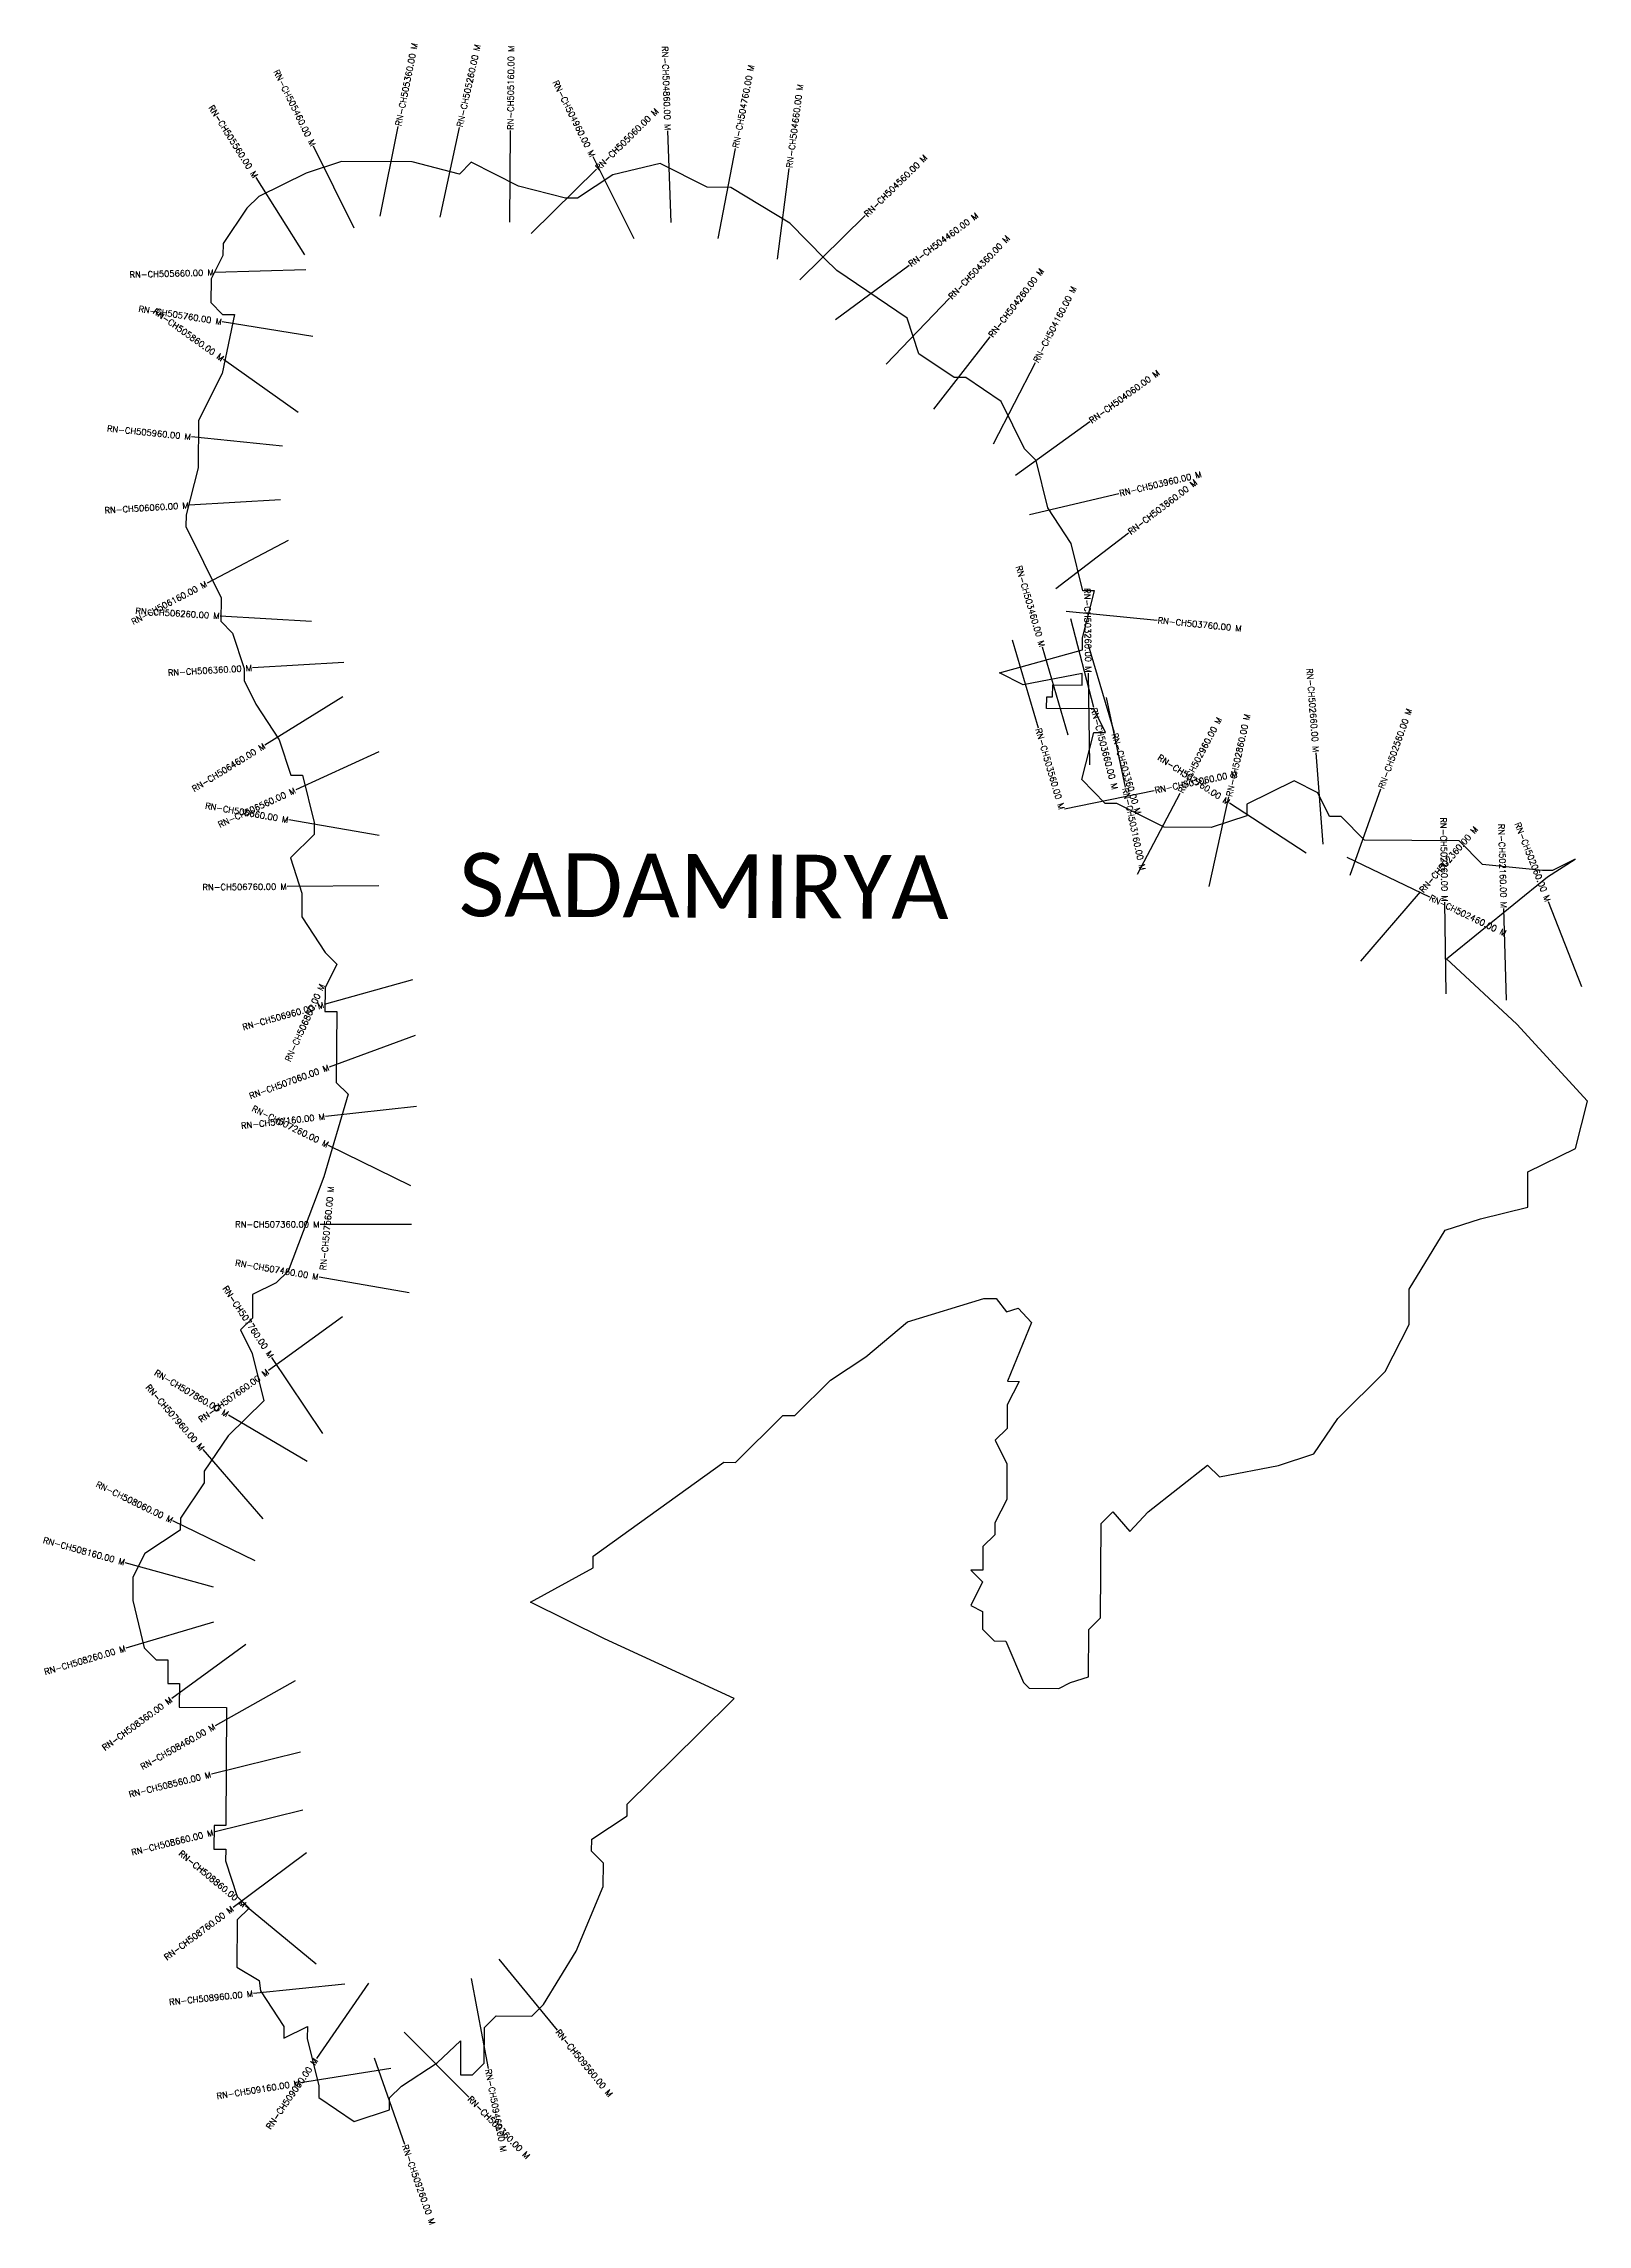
# Model space of a CAD drawing. Header units: metres. Extents: x 314067 to 316596, y 1882384 to 1885956.
import ezdxf
from ezdxf.enums import TextEntityAlignment as Align

# ---------------------------------------------------------------- set-up
doc = ezdxf.new("R2010")
doc.units = ezdxf.units.M
for name, color, linetype in [('CS', 134, 'Continuous'), ('CSMark', 6, 'Continuous'), ('VILLAGE BOUNDRY', 10, 'Continuous'), ('VILLAGE NAME', 250, 'Continuous')]:
    doc.layers.add(name, color=color, linetype=linetype)
doc.styles.get("Standard").update_dxf_attribs({"font": 'simplex.shx'})

msp = doc.modelspace()

# ---------------------------------------------------------------- linework, layer by layer
at = {"layer": 'CS'}
for p, q in [((314618.8, 1885673.5), (314648.1, 1885820.6)), ((314716.7, 1885672.1), (314748.6, 1885818.7)), ((314830.8, 1885663.9), (314832, 1885813.9)), ((314576.1, 1885653.7), (314509.5, 1885788.2)), ((315095.1, 1885663.3), (315089.8, 1885813.2)), ((315172.3, 1885637.2), (315200.4, 1885784.5)), ((314865.9, 1885645.2), (314972.9, 1885750.3)), ((315034.4, 1885636.4), (314967.4, 1885770.6)), ((315269.3, 1885603), (315288.6, 1885751.8)), ((314495.4, 1885610), (314415.2, 1885736.8)), ((315306.1, 1885569.3), (315413.1, 1885674.4)), ((314496.9, 1885585.5), (314347, 1885581.4)), ((315364.4, 1885504.2), (315485, 1885593.5)), ((315447.3, 1885431.2), (315551.1, 1885539.4)), ((314508.2, 1885476.7), (314360, 1885500.3)), ((315525.7, 1885357.7), (315617.6, 1885476.2)), ((314484.1, 1885352), (314361.8, 1885438.8)), ((315623.3, 1885300.5), (315691.8, 1885434)), ((315659.4, 1885249.1), (315780.9, 1885337)), ((314458.7, 1885296.6), (314309.4, 1885311.9)), ((314455.5, 1885208.9), (314305.8, 1885200)), ((315682.5, 1885184.7), (315828.5, 1885219.2)), ((314467.9, 1885142.2), (314335, 1885072.6)), ((315725.6, 1885063.5), (315844.6, 1885154.7)), ((314506.2, 1885009.5), (314356.5, 1885018.6)), ((315742.1, 1885026.6), (315891.3, 1885011.8)), ((315749.2, 1885014.4), (315787.2, 1884869.3)), ((315654.1, 1884979.6), (315696.2, 1884835.7)), ((315745.8, 1884823.6), (315703.6, 1884967.5)), ((315778.5, 1884971.5), (315821.1, 1884827.7)), ((314559.3, 1884942.3), (314409.6, 1884933.7)), ((315780.8, 1884775.2), (315778.7, 1884925.2)), ((314557.5, 1884886.1), (314429.9, 1884807.3)), ((315807.6, 1884885), (315838.9, 1884738.3)), ((314616.6, 1884796.4), (314480.2, 1884734.1)), ((316163.3, 1884645.1), (316151.7, 1884794.6)), ((315739.7, 1884702.7), (315886.7, 1884732.8)), ((315859.2, 1884596), (315929, 1884728.8)), ((315976.3, 1884575.9), (316009, 1884722.3)), ((316135.5, 1884630.1), (316010, 1884712.2)), ((316207.5, 1884594.3), (316257.8, 1884735.6)), ((314616.8, 1884659), (314469, 1884684.6)), ((316202.2, 1884623.6), (316337.3, 1884558.5)), ((314616.5, 1884576.5), (314466.5, 1884575.5)), ((316225, 1884453.5), (316323, 1884567)), ((316364.8, 1884399.9), (316362.4, 1884549.9)), ((316463.8, 1884389.5), (316459.3, 1884539.5)), ((316587.1, 1884411.1), (316532.3, 1884550.7)), ((314671.5, 1884422.9), (314527.1, 1884382.4)), ((314676, 1884331.6), (314535.2, 1884279.9)), ((314678.1, 1884215.6), (314529, 1884199)), ((314668.8, 1884085.4), (314534.2, 1884151.6)), ((314670.1, 1884022.2), (314520.1, 1884022.2)), ((314666.3, 1883910.3), (314518.5, 1883935.8)), ((314556.9, 1883870.6), (314435.4, 1883782.7)), ((314524.4, 1883679.5), (314441.2, 1883804.4)), ((314499.2, 1883633.9), (314370, 1883710)), ((314426.7, 1883540), (314328.4, 1883653.3)), ((314414, 1883471), (314279.1, 1883536.6)), ((314345.4, 1883428.1), (314200.9, 1883468.2)), ((314345.8, 1883370.7), (314201.9, 1883328.3)), ((314398.4, 1883334), (314277.2, 1883245.6)), ((314479.1, 1883274.5), (314348.3, 1883201)), ((314487.9, 1883157.6), (314342.2, 1883121.7)), ((314491.7, 1883062.6), (314346, 1883026.7)), ((314497.9, 1882992.9), (314377.7, 1882903.3)), ((314513.6, 1882810.5), (314397.9, 1882905.9)), ((314813.2, 1882818.8), (314908.3, 1882702.8)), ((314560.5, 1882777.9), (314411.3, 1882762.6)), ((314599.3, 1882779.6), (314514.1, 1882656.1)), ((314767.4, 1882787.1), (314795.3, 1882639.7)), ((314658.1, 1882699.5), (314763.7, 1882592.9)), ((314636.2, 1882639.5), (314488, 1882616)), ((314608.9, 1882657.2), (314658.6, 1882515.6))]:
    msp.add_line(p, q, dxfattribs=at)
at = {"layer": 'VILLAGE BOUNDRY'}
msp.add_lwpolyline([(316576.3, 1884620.4), (316538.7, 1884601.7), (316522.7, 1884601.8), (316424.3, 1884611.6), (316385.8, 1884650.5), (316231.2, 1884651.4), (316192.7, 1884690.3), (316173.4, 1884690.4), (316154.3, 1884729.1), (316115.7, 1884748.7), (316038.1, 1884710.5), (316038, 1884691.2), (315979.9, 1884672.1), (315902.6, 1884672.6), (315825.4, 1884711.7), (315806.1, 1884711.8), (315767.7, 1884750.7), (315787.5, 1884827.9), (315806.8, 1884827.8), (315787.7, 1884866.6), (315710.3, 1884867), (315710.4, 1884886.3), (315720.1, 1884886.3), (315720.2, 1884905.7), (315768.5, 1884905.4), (315768.6, 1884924.7), (315671.8, 1884905.9), (315633.3, 1884925.5), (315768.9, 1884963.4), (315769, 1884982.7), (315788.8, 1885060), (315769.4, 1885060.1), (315750.5, 1885137.5), (315712.2, 1885195.7), (315693.3, 1885273.2), (315674, 1885292.6), (315635.8, 1885370.2), (315578.1, 1885409.2), (315558.7, 1885409.3), (315500.9, 1885448.3), (315481.9, 1885506.4), (315366.4, 1885584.4), (315347.1, 1885603.8), (315289.4, 1885662.2), (315193.1, 1885720.7), (315154.4, 1885720.9), (315077.3, 1885760), (314999.9, 1885741.2), (314941.7, 1885702.8), (314922.3, 1885702.9), (314845.1, 1885722.7), (314767.9, 1885761.8), (314748.5, 1885742.6), (314671.2, 1885762.3), (314555.3, 1885763), (314497.1, 1885744), (314419.6, 1885705.8), (314400.1, 1885686.6), (314361.2, 1885628.7), (314361.1, 1885609.4), (314341.5, 1885570.8), (314341.3, 1885532.2), (314360.5, 1885512.7), (314379.8, 1885512.6), (314360, 1885416), (314320.9, 1885338.9), (314320.4, 1885261.6), (314300.6, 1885184.4), (314300.5, 1885165.1), (314357.9, 1885048.7), (314357.7, 1885010), (314376.9, 1884990.6), (314395.9, 1884932.5), (314395.8, 1884913.1), (314414.9, 1884874.3), (314453.2, 1884816.1), (314472.3, 1884758), (314491.6, 1884757.9), (314510.4, 1884680.5), (314510.3, 1884661.1), (314471.5, 1884622.7), (314490.5, 1884564.5), (314490.3, 1884525.9), (314528.6, 1884467.6), (314547.8, 1884448.2), (314528.3, 1884409.6), (314528.1, 1884371), (314547.4, 1884370.9), (314546.7, 1884254.9), (314566, 1884235.4), (314526.5, 1884100.3), (314467.7, 1883945.9), (314448.2, 1883926.7), (314409.5, 1883907.6), (314409.2, 1883868.9), (314389.8, 1883849.7), (314408.9, 1883810.9), (314427.8, 1883733.5), (314369.5, 1883675.8), (314330.4, 1883618), (314330.3, 1883598.7), (314291.3, 1883540.9), (314291.2, 1883521.6), (314233, 1883483.3), (314213.5, 1883444.7), (314213.2, 1883406), (314232.1, 1883328.6), (314251.4, 1883309.1), (314270.7, 1883309), (314270.5, 1883270.4), (314289.8, 1883270.2), (314289.6, 1883231.6), (314366.9, 1883231.1), (314365.8, 1883037.8), (314346.5, 1883037.9), (314346.3, 1882999.2), (314365.6, 1882999.1), (314365.5, 1882979.8), (314384.5, 1882921.7), (314403.8, 1882902.2), (314384.3, 1882883), (314383.9, 1882805.7), (314420.2, 1882784.1), (314422.3, 1882766.8), (314460.7, 1882708.5), (314460.6, 1882689.2), (314499.3, 1882708.3), (314499.2, 1882688.9), (314518.1, 1882611.5), (314518, 1882592.2), (314575.8, 1882553.2), (314633.9, 1882572.2), (314634, 1882591.6), (314653.4, 1882610.8), (314711.7, 1882649.1), (314750.2, 1882685), (314750.2, 1882629.5), (314769.6, 1882629.4), (314789, 1882648.7), (314789.4, 1882706.7), (314808.8, 1882725.9), (314866.8, 1882725.6), (314886.3, 1882744.8), (314939.7, 1882831.7), (314984, 1882937.6), (314984.2, 1882976.3), (314965, 1882995.7), (314965.1, 1883015.1), (315023.3, 1883053.4), (315023.4, 1883072.7), (315140.1, 1883188.1), (315198.5, 1883245.7), (314986.3, 1883343.6), (314864.8, 1883403.3), (314967.6, 1883459.7), (314967.7, 1883479.1), (315181.3, 1883632.6), (315200.6, 1883632.5), (315278.4, 1883709.3), (315297.7, 1883709.2), (315356.1, 1883766.9), (315414.3, 1883805.3), (315482.3, 1883862.9), (315607.7, 1883900.8), (315627.5, 1883900.7), (315644.5, 1883879.1), (315663.5, 1883885.3), (315685.3, 1883861.7), (315646.1, 1883765.3), (315665.4, 1883765.2), (315645.9, 1883726.6), (315645.6, 1883688), (315626.2, 1883668.7), (315645.3, 1883630), (315645, 1883571.9), (315625.5, 1883533.4), (315625.3, 1883514), (315605.9, 1883494.8), (315605.6, 1883456.1), (315586.3, 1883456.2), (315605.5, 1883436.8), (315586, 1883398.2), (315605.3, 1883388.5), (315605.1, 1883359.4), (315624.4, 1883340), (315643.7, 1883339.9), (315672.3, 1883272.1), (315681.9, 1883262.4), (315730.3, 1883262.1), (315749.6, 1883271.7), (315778.7, 1883281.1), (315779.2, 1883358.5), (315798.6, 1883377.7), (315799.5, 1883532.4), (315818.9, 1883551.6), (315846.8, 1883519.2), (315876.9, 1883551.3), (315974, 1883628.1), (315993.3, 1883608.6), (316090, 1883627.4), (316148.2, 1883646.4), (316187.1, 1883704.2), (316264.9, 1883781.1), (316304, 1883858.2), (316304.3, 1883916.2), (316362.9, 1884012.6), (316421, 1884031.6), (316498.4, 1884050.5), (316498.8, 1884108.5), (316576.4, 1884146.7), (316596.1, 1884224), (316480.8, 1884350.3), (316365.4, 1884457.3), (316530.5, 1884591.7)], close=True, dxfattribs=at)

# ---------------------------------------------------------------- texts
at = {"layer": 'CSMark'}
for s, rotation, p in [('RN-CH505360.00 M', 78.72, (314648.3, 1885821.6)), ('RN-CH505260.00 M', 77.6947, (314748.8, 1885819.7)), ('RN-CH505160.00 M', 89.5221, (314832, 1885814.9)), ('RN-CH504760.00 M', 79.1899, (315200.6, 1885785.5)), ('RN-CH504660.00 M', 82.5729, (315288.8, 1885752.8)), ('RN-CH505060.00 M', 44.5049, (314973.6, 1885751)), ('RN-CH504560.00 M', 44.4794, (315413.8, 1885675.1)), ('RN-CH504460.00 M', 36.5001, (315485.8, 1885594.1)), ('RN-CH504360.00 M', 46.1768, (315551.8, 1885540.1)), ('RN-CH504260.00 M', 52.2234, (315618.2, 1885477)), ('RN-CH504160.00 M', 62.8071, (315692.3, 1885434.9)), ('RN-CH504060.00 M', 35.9021, (315781.7, 1885337.6)), ('RN-CH503960.00 M', 13.3005, (315829.5, 1885219.4)), ('RN-CH503860.00 M', 37.4564, (315845.4, 1885155.3)), ('RN-CH503760.00 M', 354.3381, (315892.3, 1885011.7)), ('RN-CH503660.00 M', 284.6714, (315787.5, 1884868.4)), ('RN-CH502960.00 M', 62.2673, (315929.4, 1884729.7)), ('RN-CH502860.00 M', 77.4398, (316009.2, 1884723.3)), ('RN-CH502560.00 M', 70.3943, (316258.2, 1884736.5)), ('RN-CH503560.00 M', 286.3224, (315696.5, 1884834.7)), ('RN-CH503360.00 M', 286.5056, (315821.4, 1884826.7)), ('RN-CH503060.00 M', 11.554, (315887.6, 1884733)), ('RN-CH503160.00 M', 282.0229, (315839.1, 1884737.3)), ('RN-CH502360.00 M', 49.1653, (316323.7, 1884567.7)), ('RN-CH502460.00 M', 334.2859, (316338.2, 1884558)), ('RN-CH507560.00 M', 84.4742, (314524.8, 1883947.3)), ('RN-CH509560.00 M', 309.3505, (314908.9, 1882702)), ('RN-CH509460.00 M', 280.7037, (314795.4, 1882638.8)), ('RN-CH509360.00 M', 314.7136, (314764.4, 1882592.2)), ('RN-CH509260.00 M', 289.3218, (314658.9, 1882514.7))]:
    msp.add_text(s, height=10, rotation=rotation, dxfattribs=at).set_placement(p, align=Align.MIDDLE_LEFT)
for s, rotation, p in [('RN-CH504860.00 M', 271.9967, (315089.8, 1885814.2)), ('RN-CH505460.00 M', 296.3391, (314509.1, 1885789.1)), ('RN-CH504960.00 M', 296.5477, (314966.9, 1885771.5)), ('RN-CH505560.00 M', 302.2886, (314414.7, 1885737.6)), ('RN-CH505660.00 M', 1.5568, (314346, 1885581.4)), ('RN-CH505760.00 M', 350.956, (314359, 1885500.4)), ('RN-CH505860.00 M', 324.6405, (314360.9, 1885439.4)), ('RN-CH505960.00 M', 354.1748, (314308.4, 1885312)), ('RN-CH506060.00 M', 3.4233, (314304.8, 1885199.9)), ('RN-CH503460.00 M', 286.3638, (315703.3, 1884968.5)), ('RN-CH506160.00 M', 27.6207, (314334.1, 1885072.2)), ('RN-CH506260.00 M', 356.5102, (314355.5, 1885018.7)), ('RN-CH503260.00 M', 270.7721, (315778.7, 1884926.2)), ('RN-CH506360.00 M', 3.2732, (314408.6, 1884933.6)), ('RN-CH502660.00 M', 274.4384, (316151.6, 1884795.6)), ('RN-CH506460.00 M', 31.7053, (314429, 1884806.8)), ('RN-CH502760.00 M', 326.8015, (316009.1, 1884712.8)), ('RN-CH506660.00 M', 350.171, (314468, 1884684.7)), ('RN-CH506560.00 M', 24.5526, (314479.3, 1884733.7)), ('RN-CH502260.00 M', 270.9222, (316362.4, 1884550.9)), ('RN-CH502160.00 M', 271.7273, (316459.3, 1884540.5)), ('RN-CH502060.00 M', 291.4594, (316531.9, 1884551.6)), ('RN-CH506760.00 M', 0.4013, (314465.5, 1884575.5)), ('RN-CH506960.00 M', 15.6417, (314526.1, 1884382.1)), ('RN-CH506860.00 M', 65.5435, (314523.9, 1884415.3)), ('RN-CH507060.00 M', 20.1545, (314534.3, 1884279.6)), ('RN-CH507260.00 M', 333.8057, (314533.3, 1884152.1)), ('RN-CH507160.00 M', 6.3661, (314528, 1884198.9)), ('RN-CH507460.00 M', 350.2042, (314517.5, 1883936)), ('RN-CH507760.00 M', 303.6735, (314440.7, 1883805.2)), ('RN-CH507860.00 M', 329.5098, (314369.1, 1883710.5)), ('RN-CH507660.00 M', 35.884, (314434.6, 1883782.1)), ('RN-CH507960.00 M', 310.9714, (314327.7, 1883654)), ('RN-CH508060.00 M', 334.0617, (314278.2, 1883537.1)), ('RN-CH508160.00 M', 344.4701, (314199.9, 1883468.5)), ('RN-CH508260.00 M', 16.4006, (314201, 1883328)), ('RN-CH508360.00 M', 36.0952, (314276.4, 1883245)), ('RN-CH508460.00 M', 29.3402, (314347.4, 1883200.5)), ('RN-CH508560.00 M', 13.8439, (314341.2, 1883121.4)), ('RN-CH508660.00 M', 13.848, (314345.1, 1883026.4)), ('RN-CH508860.00 M', 320.5181, (314397.1, 1882906.5)), ('RN-CH508760.00 M', 36.6806, (314376.9, 1882902.7)), ('RN-CH508960.00 M', 5.8634, (314410.3, 1882762.5)), ('RN-CH509060.00 M', 55.3933, (314513.5, 1882655.3)), ('RN-CH509160.00 M', 8.9871, (314487.1, 1882615.9))]:
    msp.add_text(s, height=10, rotation=rotation, dxfattribs=at).set_placement(p, align=Align.MIDDLE_RIGHT)
msp.add_text('RN-CH507360.00 M', height=10, dxfattribs=at).set_placement((314519.1, 1884022.2), align=Align.MIDDLE_RIGHT)
at = {"layer": 'VILLAGE NAME', "insert": (314747.9, 1884631), "char_height": 104.042, "attachment_point": 1, "rotation": 359.6762}
msp.add_mtext_dynamic_manual_height_columns('{\\fCalibri|b0|i0|c0|p34;SADAMIRYA}', width=1115.134, gutter_width=520.2, heights=[0], dxfattribs=at)

doc.saveas('drawing.dxf')
